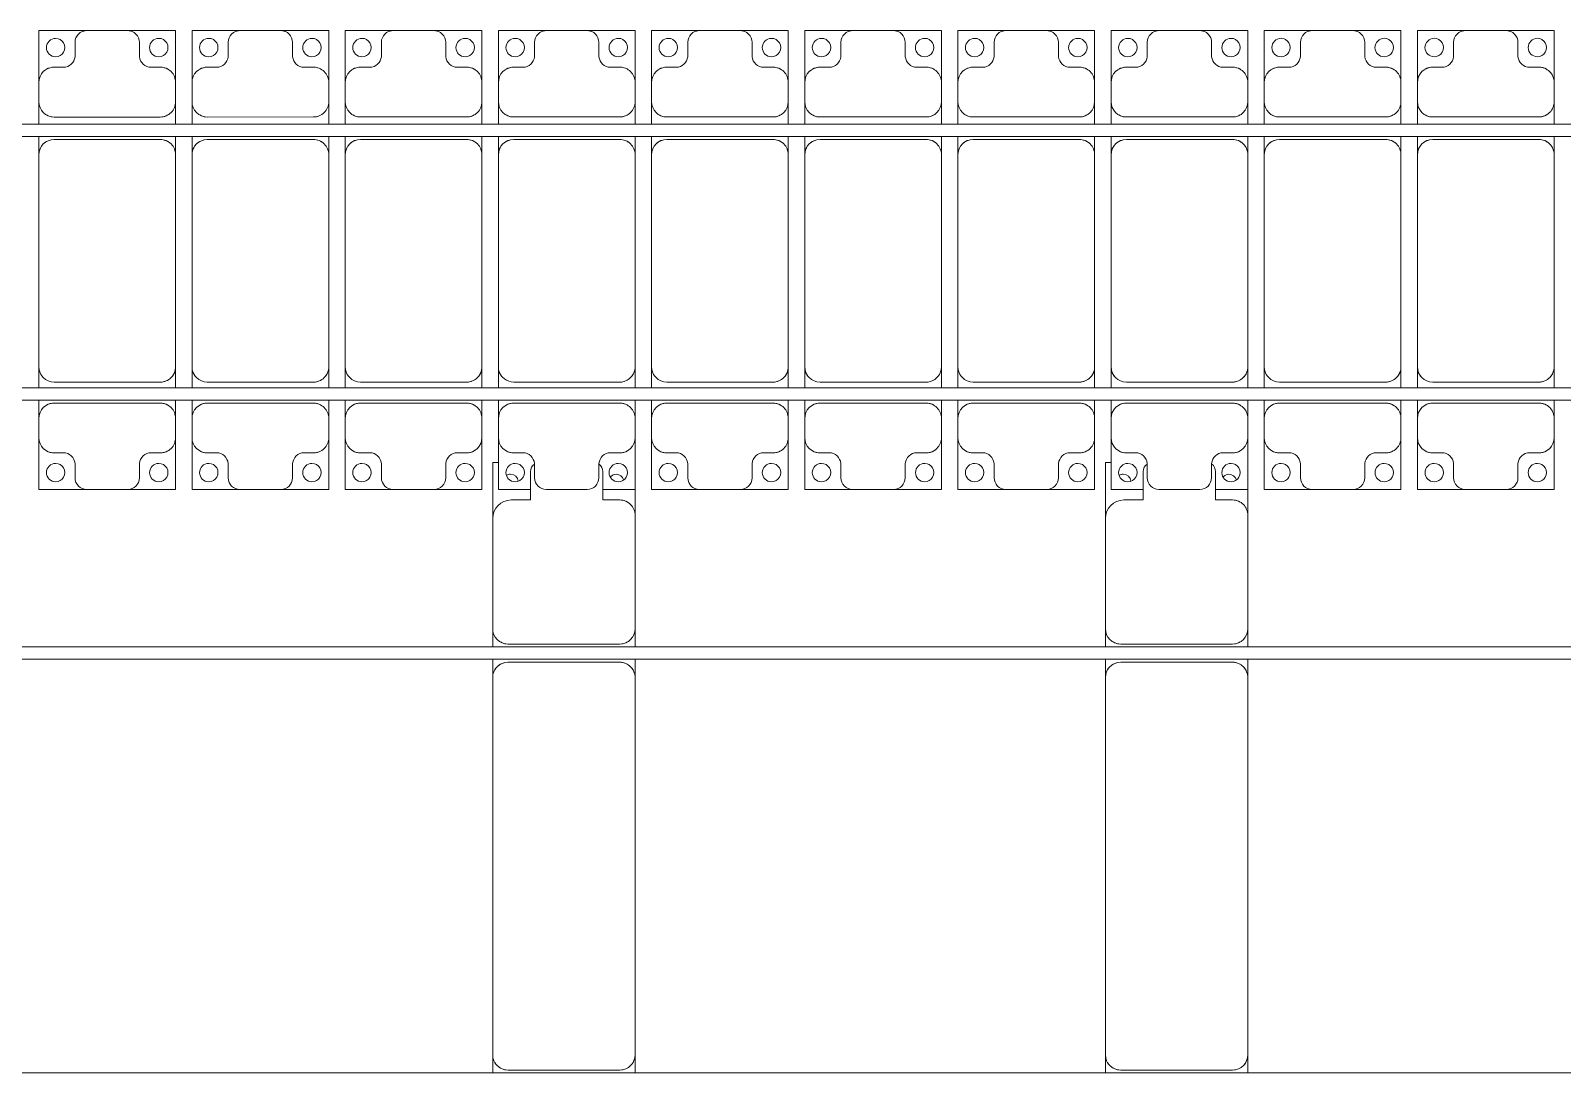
# Model space of a CAD drawing. Header units: millimetres. Extents: x -201615 to 10595, y 61217 to 115919.
# Drawn here: x -103625 to -98625, y 105351 to 108753 of the extents above; entities that cross this region are included whole.
import ezdxf

# ---------------------------------------------------------------- set-up
doc = ezdxf.new("R2010")
doc.units = ezdxf.units.MM
doc.layers.add('A-GENM', color=13, linetype='Continuous', lineweight=9)
doc.layers.add('S-BEAM', color=12, linetype='Continuous', lineweight=9)

# ---------------------------------------------------------------- blocks, each defined once
blk = doc.blocks.new('Dai phaodi lai - DẢI PHAO ĐI LẠI-38152-BỐ TRÍ KHUNG KẾT CẤU BÈ PIN 03')
at = {"layer": 'A-GENM', "color": 7}
for p, q in [((90276.8, 748.4), (90433.1, 748.4)), ((90276.8, 579.3), (90276.8, 748.4)), ((90395.1, 710.4), (90395.1, 670.7)), ((90566.9, 748.4), (90433.1, 748.4)), ((90566.9, 748.4), (90723.2, 748.4)), ((90604.9, 670.7), (90604.9, 710.4)), ((90723.2, 748.4), (90723.2, 579.3)), ((90776.8, 748.4), (90933.1, 748.4)), ((90776.8, 579.3), (90776.8, 748.4)), ((90895.1, 710.4), (90895.1, 670.7)), ((91066.9, 748.4), (90933.1, 748.4)), ((91066.9, 748.4), (91223.2, 748.4)), ((91104.9, 670.7), (91104.9, 710.4)), ((91223.2, 748.4), (91223.2, 579.3)), ((91276.8, 748.4), (91433.1, 748.4)), ((91276.8, 579.3), (91276.8, 748.4)), ((91395.1, 710.4), (91395.1, 670.7)), ((91566.9, 748.4), (91433.1, 748.4)), ((91566.9, 748.4), (91723.2, 748.4)), ((91604.9, 670.7), (91604.9, 710.4)), ((91723.2, 748.4), (91723.2, 579.3)), ((91776.8, 748.4), (91933.1, 748.4)), ((91776.8, 579.3), (91776.8, 748.4)), ((91895.1, 710.4), (91895.1, 670.7)), ((92066.9, 748.4), (91933.1, 748.4)), ((92066.9, 748.4), (92223.2, 748.4)), ((92104.9, 670.7), (92104.9, 710.4)), ((92223.2, 748.4), (92223.2, 579.3)), ((92276.8, 748.4), (92433.1, 748.4)), ((92276.8, 579.3), (92276.8, 748.4)), ((92395.1, 710.4), (92395.1, 670.7)), ((92566.9, 748.4), (92433.1, 748.4)), ((92566.9, 748.4), (92723.2, 748.4)), ((92604.9, 670.7), (92604.9, 710.4)), ((92723.2, 748.4), (92723.2, 579.3)), ((92776.8, 748.4), (92933.1, 748.4)), ((92776.8, 579.3), (92776.8, 748.4)), ((92895.1, 710.4), (92895.1, 670.7)), ((93066.9, 748.4), (92933.1, 748.4)), ((93066.9, 748.4), (93223.2, 748.4)), ((93104.9, 670.7), (93104.9, 710.4)), ((93223.2, 748.4), (93223.2, 579.3)), ((93276.8, 748.4), (93433.1, 748.4)), ((93276.8, 579.3), (93276.8, 748.4)), ((93395.1, 710.4), (93395.1, 670.7)), ((93566.9, 748.4), (93433.1, 748.4)), ((93566.9, 748.4), (93723.2, 748.4)), ((93604.9, 670.7), (93604.9, 710.4)), ((93723.2, 748.4), (93723.2, 579.3)), ((93776.8, 748.4), (93933.1, 748.4)), ((93776.8, 579.3), (93776.8, 748.4)), ((93895.1, 710.4), (93895.1, 670.7)), ((94066.9, 748.4), (93933.1, 748.4)), ((94066.9, 748.4), (94223.2, 748.4)), ((94104.9, 670.7), (94104.9, 710.4)), ((94223.2, 748.4), (94223.2, 579.3)), ((94276.8, 748.4), (94433.1, 748.4)), ((94276.8, 579.3), (94276.8, 748.4)), ((94395.1, 710.4), (94395.1, 670.7)), ((94566.9, 748.4), (94433.1, 748.4)), ((94566.9, 748.4), (94723.2, 748.4)), ((94604.9, 670.7), (94604.9, 710.4)), ((94723.2, 748.4), (94723.2, 579.3)), ((94776.8, 748.4), (94933.1, 748.4)), ((94776.8, 579.3), (94776.8, 748.4)), ((94895.1, 710.4), (94895.1, 670.7)), ((95066.9, 748.4), (94933.1, 748.4)), ((95066.9, 748.4), (95223.2, 748.4)), ((95104.9, 670.7), (95104.9, 710.4)), ((95223.2, 748.4), (95223.2, 579.3)), ((90364.3, 629.3), (90326.8, 629.3)), ((90673.2, 629.3), (90635.7, 629.3)), ((90864.3, 629.3), (90826.8, 629.3)), ((91173.2, 629.3), (91135.7, 629.3)), ((91364.3, 629.3), (91326.8, 629.3)), ((91673.2, 629.3), (91635.7, 629.3)), ((91864.3, 629.3), (91826.8, 629.3)), ((92173.2, 629.3), (92135.7, 629.3)), ((92364.3, 629.3), (92326.8, 629.3)), ((92673.2, 629.3), (92635.7, 629.3)), ((92864.3, 629.3), (92826.8, 629.3)), ((93173.2, 629.3), (93135.7, 629.3)), ((93364.3, 629.3), (93326.8, 629.3)), ((93673.2, 629.3), (93635.7, 629.3)), ((93864.3, 629.3), (93826.8, 629.3)), ((94173.2, 629.3), (94135.7, 629.3)), ((94364.3, 629.3), (94326.8, 629.3)), ((94673.2, 629.3), (94635.7, 629.3)), ((94864.3, 629.3), (94826.8, 629.3)), ((95173.2, 629.3), (95135.7, 629.3)), ((90276.8, 579.3), (90276.8, 516.7)), ((90723.2, 516.7), (90723.2, 579.3)), ((90776.8, 579.3), (90776.8, 516.7)), ((91223.2, 516.7), (91223.2, 579.3)), ((91276.8, 579.3), (91276.8, 516.7)), ((91723.2, 516.7), (91723.2, 579.3)), ((91776.8, 579.3), (91776.8, 516.7)), ((92223.2, 516.7), (92223.2, 579.3)), ((92276.8, 579.3), (92276.8, 516.7)), ((92723.2, 516.7), (92723.2, 579.3)), ((92776.8, 579.3), (92776.8, 516.7)), ((93223.2, 516.7), (93223.2, 579.3)), ((93276.8, 579.3), (93276.8, 516.7)), ((93723.2, 516.7), (93723.2, 579.3)), ((93776.8, 579.3), (93776.8, 516.7)), ((94223.2, 516.7), (94223.2, 579.3)), ((94276.8, 579.3), (94276.8, 516.7)), ((94723.2, 516.7), (94723.2, 579.3)), ((94776.8, 579.3), (94776.8, 516.7)), ((95223.2, 516.7), (95223.2, 579.3)), ((90276.8, 443.3), (90276.8, 516.7)), ((90723.2, 516.7), (90723.2, 443.3)), ((90776.8, 443.3), (90776.8, 516.7)), ((91223.2, 516.7), (91223.2, 443.3)), ((91276.8, 443.3), (91276.8, 516.7)), ((91723.2, 516.7), (91723.2, 443.3)), ((91776.8, 443.3), (91776.8, 516.7)), ((92223.2, 516.7), (92223.2, 443.3)), ((92276.8, 443.3), (92276.8, 516.7)), ((92723.2, 516.7), (92723.2, 443.3)), ((92776.8, 443.3), (92776.8, 516.7)), ((93223.2, 516.7), (93223.2, 443.3)), ((93276.8, 443.3), (93276.8, 516.7)), ((93723.2, 516.7), (93723.2, 443.3)), ((93776.8, 443.3), (93776.8, 516.7)), ((94223.2, 516.7), (94223.2, 443.3)), ((94276.8, 443.3), (94276.8, 516.7)), ((94723.2, 516.7), (94723.2, 443.3)), ((94776.8, 443.3), (94776.8, 516.7)), ((95223.2, 516.7), (95223.2, 443.3)), ((90326.8, 466.7), (90673.2, 466.7)), ((90826.8, 466.7), (91173.2, 466.7)), ((91326.8, 466.7), (91673.2, 466.7)), ((91826.8, 466.7), (92173.2, 466.7)), ((92326.8, 466.7), (92673.2, 466.7)), ((92826.8, 466.7), (93173.2, 466.7)), ((93326.8, 466.7), (93673.2, 466.7)), ((93826.8, 466.7), (94173.2, 466.7)), ((94326.8, 466.7), (94673.2, 466.7)), ((94826.8, 466.7), (95173.2, 466.7)), ((90276.8, 343.3), (90276.8, 403.3)), ((90723.2, 403.3), (90723.2, 343.3)), ((90776.8, 343.3), (90776.8, 403.3)), ((91223.2, 403.3), (91223.2, 343.3)), ((91276.8, 343.3), (91276.8, 403.3)), ((91723.2, 403.3), (91723.2, 343.3)), ((91776.8, 343.3), (91776.8, 403.3)), ((92223.2, 403.3), (92223.2, 343.3)), ((92276.8, 343.3), (92276.8, 403.3)), ((92723.2, 403.3), (92723.2, 343.3)), ((92776.8, 343.3), (92776.8, 403.3)), ((93223.2, 403.3), (93223.2, 343.3)), ((93276.8, 343.3), (93276.8, 403.3)), ((93723.2, 403.3), (93723.2, 343.3)), ((93776.8, 343.3), (93776.8, 403.3)), ((94223.2, 403.3), (94223.2, 343.3)), ((94276.8, 343.3), (94276.8, 403.3)), ((94723.2, 403.3), (94723.2, 343.3)), ((94776.8, 343.3), (94776.8, 403.3)), ((95223.2, 403.3), (95223.2, 343.3)), ((90673.2, 393.3), (90326.8, 393.3)), ((91173.2, 393.3), (90826.8, 393.3)), ((91673.2, 393.3), (91326.8, 393.3)), ((92173.2, 393.3), (91826.8, 393.3)), ((92673.2, 393.3), (92326.8, 393.3)), ((93173.2, 393.3), (92826.8, 393.3)), ((93673.2, 393.3), (93326.8, 393.3)), ((94173.2, 393.3), (93826.8, 393.3)), ((94673.2, 393.3), (94326.8, 393.3)), ((95173.2, 393.3), (94826.8, 393.3)), ((90276.8, 343.3), (90276.8, -348.3)), ((90723.2, -348.3), (90723.2, 343.3)), ((90776.8, 343.3), (90776.8, -348.3)), ((91223.2, -348.3), (91223.2, 343.3)), ((91276.8, 343.3), (91276.8, -348.3)), ((91723.2, -348.3), (91723.2, 343.3)), ((91776.8, 343.3), (91776.8, -348.3)), ((92223.2, -348.3), (92223.2, 343.3)), ((92276.8, 343.3), (92276.8, -348.3)), ((92723.2, -348.3), (92723.2, 343.3)), ((92776.8, 343.3), (92776.8, -348.3)), ((93223.2, -348.3), (93223.2, 343.3)), ((93276.8, 343.3), (93276.8, -348.3)), ((93723.2, -348.3), (93723.2, 343.3)), ((93776.8, 343.3), (93776.8, -348.3)), ((94223.2, -348.3), (94223.2, 343.3)), ((94276.8, 343.3), (94276.8, -348.3)), ((94723.2, -348.3), (94723.2, 343.3)), ((94776.8, 343.3), (94776.8, -348.3)), ((95223.2, -348.3), (95223.2, 343.3)), ((90276.8, -416.7), (90276.8, -348.3)), ((90723.2, -348.3), (90723.2, -416.7)), ((90776.8, -416.7), (90776.8, -348.3)), ((91223.2, -348.3), (91223.2, -416.7)), ((91276.8, -416.7), (91276.8, -348.3)), ((91723.2, -348.3), (91723.2, -416.7)), ((91776.8, -416.7), (91776.8, -348.3)), ((92223.2, -348.3), (92223.2, -416.7)), ((92276.8, -416.7), (92276.8, -348.3)), ((92723.2, -348.3), (92723.2, -416.7)), ((92776.8, -416.7), (92776.8, -348.3)), ((93223.2, -348.3), (93223.2, -416.7)), ((93276.8, -416.7), (93276.8, -348.3)), ((93723.2, -348.3), (93723.2, -416.7)), ((93776.8, -416.7), (93776.8, -348.3)), ((94223.2, -348.3), (94223.2, -416.7)), ((94276.8, -416.7), (94276.8, -348.3)), ((94723.2, -348.3), (94723.2, -416.7)), ((94776.8, -416.7), (94776.8, -348.3)), ((95223.2, -348.3), (95223.2, -416.7)), ((90326.8, -398.3), (90673.2, -398.3)), ((90826.8, -398.3), (91173.2, -398.3)), ((91326.8, -398.3), (91673.2, -398.3)), ((91826.8, -398.3), (92173.2, -398.3)), ((92326.8, -398.3), (92673.2, -398.3)), ((92826.8, -398.3), (93173.2, -398.3)), ((93326.8, -398.3), (93673.2, -398.3)), ((93826.8, -398.3), (94173.2, -398.3)), ((94326.8, -398.3), (94673.2, -398.3)), ((94826.8, -398.3), (95173.2, -398.3)), ((90276.8, -516.7), (90276.8, -456.7)), ((90673.2, -466.7), (90326.8, -466.7)), ((90723.2, -456.7), (90723.2, -516.7)), ((90776.8, -516.7), (90776.8, -456.7)), ((91173.2, -466.7), (90826.8, -466.7)), ((91223.2, -456.7), (91223.2, -516.7)), ((91276.8, -516.7), (91276.8, -456.7)), ((91673.2, -466.7), (91326.8, -466.7)), ((91723.2, -456.7), (91723.2, -516.7)), ((91776.8, -516.7), (91776.8, -456.7)), ((92173.2, -466.7), (91826.8, -466.7)), ((92223.2, -456.7), (92223.2, -516.7)), ((92276.8, -516.7), (92276.8, -456.7)), ((92673.2, -466.7), (92326.8, -466.7)), ((92723.2, -456.7), (92723.2, -516.7)), ((92776.8, -516.7), (92776.8, -456.7)), ((93173.2, -466.7), (92826.8, -466.7)), ((93223.2, -456.7), (93223.2, -516.7)), ((93276.8, -516.7), (93276.8, -456.7)), ((93673.2, -466.7), (93326.8, -466.7)), ((93723.2, -456.7), (93723.2, -516.7)), ((93776.8, -516.7), (93776.8, -456.7)), ((94173.2, -466.7), (93826.8, -466.7)), ((94223.2, -456.7), (94223.2, -516.7)), ((94276.8, -516.7), (94276.8, -456.7)), ((94673.2, -466.7), (94326.8, -466.7)), ((94723.2, -456.7), (94723.2, -516.7)), ((94776.8, -516.7), (94776.8, -456.7)), ((95173.2, -466.7), (94826.8, -466.7)), ((95223.2, -456.7), (95223.2, -516.7)), ((90276.8, -516.7), (90276.8, -579.3)), ((90723.2, -579.3), (90723.2, -516.7)), ((90776.8, -516.7), (90776.8, -579.3)), ((91223.2, -579.3), (91223.2, -516.7)), ((91276.8, -516.7), (91276.8, -579.3)), ((91723.2, -579.3), (91723.2, -516.7)), ((91776.8, -516.7), (91776.8, -579.3)), ((92223.2, -579.3), (92223.2, -516.7)), ((92276.8, -516.7), (92276.8, -579.3)), ((92723.2, -579.3), (92723.2, -516.7)), ((92776.8, -516.7), (92776.8, -579.3)), ((93223.2, -579.3), (93223.2, -516.7)), ((93276.8, -516.7), (93276.8, -579.3)), ((93723.2, -579.3), (93723.2, -516.7)), ((93776.8, -516.7), (93776.8, -579.3)), ((94223.2, -579.3), (94223.2, -516.7)), ((94276.8, -516.7), (94276.8, -579.3)), ((94723.2, -579.3), (94723.2, -516.7)), ((94776.8, -516.7), (94776.8, -579.3)), ((95223.2, -579.3), (95223.2, -516.7)), ((90276.8, -748.4), (90276.8, -579.3)), ((90723.2, -579.3), (90723.2, -748.4)), ((90776.8, -748.4), (90776.8, -579.3)), ((91223.2, -579.3), (91223.2, -748.4)), ((91276.8, -748.4), (91276.8, -579.3)), ((91723.2, -579.3), (91723.2, -748.4)), ((91776.8, -748.4), (91776.8, -579.3)), ((92223.2, -579.3), (92223.2, -748.4)), ((92276.8, -748.4), (92276.8, -579.3)), ((92723.2, -579.3), (92723.2, -748.4)), ((92776.8, -748.4), (92776.8, -579.3)), ((93223.2, -579.3), (93223.2, -748.4)), ((93276.8, -748.4), (93276.8, -579.3)), ((93723.2, -579.3), (93723.2, -748.4)), ((93776.8, -748.4), (93776.8, -579.3)), ((94223.2, -579.3), (94223.2, -748.4)), ((94276.8, -748.4), (94276.8, -579.3)), ((94723.2, -579.3), (94723.2, -748.4)), ((94776.8, -748.4), (94776.8, -579.3)), ((95223.2, -579.3), (95223.2, -748.4)), ((90326.8, -629.3), (90364.3, -629.3)), ((90635.7, -629.3), (90673.2, -629.3)), ((90826.8, -629.3), (90864.3, -629.3)), ((91135.7, -629.3), (91173.2, -629.3)), ((91326.8, -629.3), (91364.3, -629.3)), ((91635.7, -629.3), (91673.2, -629.3)), ((91826.8, -629.3), (91864.3, -629.3)), ((92135.7, -629.3), (92173.2, -629.3)), ((92326.8, -629.3), (92364.3, -629.3)), ((92635.7, -629.3), (92673.2, -629.3)), ((92826.8, -629.3), (92864.3, -629.3)), ((93135.7, -629.3), (93173.2, -629.3)), ((93326.8, -629.3), (93364.3, -629.3)), ((93635.7, -629.3), (93673.2, -629.3)), ((93826.8, -629.3), (93864.3, -629.3)), ((94135.7, -629.3), (94173.2, -629.3)), ((94326.8, -629.3), (94364.3, -629.3)), ((94635.7, -629.3), (94673.2, -629.3)), ((94826.8, -629.3), (94864.3, -629.3)), ((95135.7, -629.3), (95173.2, -629.3)), ((90395.1, -670.7), (90395.1, -710.4)), ((90604.9, -710.4), (90604.9, -670.7)), ((90895.1, -670.7), (90895.1, -710.4)), ((91104.9, -710.4), (91104.9, -670.7)), ((91395.1, -670.7), (91395.1, -710.4)), ((91604.9, -710.4), (91604.9, -670.7)), ((91895.1, -670.7), (91895.1, -710.4)), ((92104.9, -710.4), (92104.9, -670.7)), ((92395.1, -670.7), (92395.1, -710.4)), ((92604.9, -710.4), (92604.9, -670.7)), ((92895.1, -670.7), (92895.1, -710.4)), ((93104.9, -710.4), (93104.9, -670.7)), ((93395.1, -670.7), (93395.1, -710.4)), ((93604.9, -710.4), (93604.9, -670.7)), ((93895.1, -670.7), (93895.1, -710.4)), ((94104.9, -710.4), (94104.9, -670.7)), ((94395.1, -670.7), (94395.1, -710.4)), ((94604.9, -710.4), (94604.9, -670.7)), ((94895.1, -670.7), (94895.1, -710.4)), ((95104.9, -710.4), (95104.9, -670.7)), ((90433.1, -748.4), (90276.8, -748.4)), ((90433.1, -748.4), (90566.9, -748.4)), ((90723.2, -748.4), (90566.9, -748.4)), ((90933.1, -748.4), (90776.8, -748.4)), ((90933.1, -748.4), (91066.9, -748.4)), ((91223.2, -748.4), (91066.9, -748.4)), ((91433.1, -748.4), (91276.8, -748.4)), ((91433.1, -748.4), (91566.9, -748.4)), ((91723.2, -748.4), (91566.9, -748.4)), ((91881.6, -748.4), (91776.8, -748.4)), ((91933.1, -748.4), (92066.9, -748.4)), ((92223.2, -748.4), (92118, -748.4)), ((92433.1, -748.4), (92276.8, -748.4)), ((92433.1, -748.4), (92566.9, -748.4)), ((92723.2, -748.4), (92566.9, -748.4)), ((92933.1, -748.4), (92776.8, -748.4)), ((92933.1, -748.4), (93066.9, -748.4)), ((93223.2, -748.4), (93066.9, -748.4)), ((93433.1, -748.4), (93276.8, -748.4)), ((93433.1, -748.4), (93566.9, -748.4)), ((93723.2, -748.4), (93566.9, -748.4)), ((93881.6, -748.4), (93776.8, -748.4)), ((93933.1, -748.4), (94066.9, -748.4)), ((94223.2, -748.4), (94118, -748.4)), ((94433.1, -748.4), (94276.8, -748.4)), ((94433.1, -748.4), (94566.9, -748.4)), ((94723.2, -748.4), (94566.9, -748.4)), ((94933.1, -748.4), (94776.8, -748.4)), ((94933.1, -748.4), (95066.9, -748.4)), ((95223.2, -748.4), (95066.9, -748.4))]:
    blk.add_line(p, q, dxfattribs=at)
for centre, radius, start, end in [((90331.6, 693.3), 30, 90, 270), ((90331.6, 693.3), 30, 270, 90), ((90433.1, 710.4), 38, 90, 180), ((90433.1, 710.4), 38, 90, 120), ((90566.9, 710.4), 38, 360, 90), ((90566.9, 710.4), 38, 60, 90), ((90668.4, 693.3), 30, 90, 270), ((90668.4, 693.3), 30, 270, 90), ((90831.6, 693.3), 30, 90, 270), ((90831.6, 693.3), 30, 270, 90), ((90933.1, 710.4), 38, 90, 180), ((90933.1, 710.4), 38, 90, 120), ((91066.9, 710.4), 38, 0, 90), ((91066.9, 710.4), 38, 60, 90), ((91168.4, 693.3), 30, 90, 270), ((91168.4, 693.3), 30, 270, 90), ((91331.6, 693.3), 30, 90, 270), ((91331.6, 693.3), 30, 270, 90), ((91433.1, 710.4), 38, 90, 180), ((91433.1, 710.4), 38, 90, 120), ((91566.9, 710.4), 38, 360, 90), ((91566.9, 710.4), 38, 60, 90), ((91668.4, 693.3), 30, 90, 270), ((91668.4, 693.3), 30, 270, 90), ((91831.6, 693.3), 30, 90, 270), ((91831.6, 693.3), 30, 270, 90), ((91933.1, 710.4), 38, 90, 180), ((91933.1, 710.4), 38, 90, 120), ((92066.9, 710.4), 38, 360, 90), ((92066.9, 710.4), 38, 60, 90), ((92168.4, 693.3), 30, 90, 270), ((92168.4, 693.3), 30, 270, 90), ((92331.6, 693.3), 30, 90, 270), ((92331.6, 693.3), 30, 270, 90), ((92433.1, 710.4), 38, 90, 180), ((92433.1, 710.4), 38, 90, 120), ((92566.9, 710.4), 38, 0, 90), ((92566.9, 710.4), 38, 60, 90), ((92668.4, 693.3), 30, 90, 270), ((92668.4, 693.3), 30, 270, 90), ((92831.6, 693.3), 30, 90, 270), ((92831.6, 693.3), 30, 270, 90), ((92933.1, 710.4), 38, 90, 180), ((92933.1, 710.4), 38, 90, 120), ((93066.9, 710.4), 38, 0, 90), ((93066.9, 710.4), 38, 60, 90), ((93168.4, 693.3), 30, 90, 270), ((93168.4, 693.3), 30, 270, 90), ((93331.6, 693.3), 30, 90, 270), ((93331.6, 693.3), 30, 270, 90), ((93433.1, 710.4), 38, 90, 180), ((93433.1, 710.4), 38, 90, 120), ((93566.9, 710.4), 38, 360, 90), ((93566.9, 710.4), 38, 60, 90), ((93668.4, 693.3), 30, 90, 270), ((93668.4, 693.3), 30, 270, 90), ((93831.6, 693.3), 30, 90, 270), ((93831.6, 693.3), 30, 270, 90), ((93933.1, 710.4), 38, 90, 180), ((93933.1, 710.4), 38, 90, 120), ((94066.9, 710.4), 38, 0, 90), ((94066.9, 710.4), 38, 60, 90), ((94168.4, 693.3), 30, 90, 270), ((94168.4, 693.3), 30, 270, 90), ((94331.6, 693.3), 30, 90, 270), ((94331.6, 693.3), 30, 270, 90), ((94433.1, 710.4), 38, 90, 180), ((94433.1, 710.4), 38, 90, 120), ((94566.9, 710.4), 38, 360, 90), ((94566.9, 710.4), 38, 60, 90), ((94668.4, 693.3), 30, 90, 270), ((94668.4, 693.3), 30, 270, 90), ((94831.6, 693.3), 30, 90, 270), ((94831.6, 693.3), 30, 270, 90), ((94933.1, 710.4), 38, 90, 180), ((94933.1, 710.4), 38, 90, 120), ((95066.9, 710.4), 38, 0, 90), ((95066.9, 710.4), 38, 60, 90), ((95168.4, 693.3), 30, 90, 270), ((95168.4, 693.3), 30, 270, 90), ((90355.2, 668.2), 40, 283.1885, 3.5081), ((90644.8, 668.2), 40, 176.4919, 256.8115), ((90855.2, 668.2), 40, 283.1885, 3.5081), ((91144.8, 668.2), 40, 176.4919, 256.8115), ((91355.2, 668.2), 40, 283.1885, 3.5081), ((91644.8, 668.2), 40, 176.4919, 256.8115), ((91855.2, 668.2), 40, 283.1885, 3.5081), ((92144.8, 668.2), 40, 176.4919, 256.8115), ((92355.2, 668.2), 40, 283.1885, 3.5081), ((92644.8, 668.2), 40, 176.4919, 256.8115), ((92855.2, 668.2), 40, 283.1885, 3.5081), ((93144.8, 668.2), 40, 176.4919, 256.8115), ((93355.2, 668.2), 40, 283.1885, 3.5081), ((93644.8, 668.2), 40, 176.4919, 256.8115), ((93855.2, 668.2), 40, 283.1885, 3.5081), ((94144.8, 668.2), 40, 176.4919, 256.8115), ((94355.2, 668.2), 40, 283.1885, 3.5081), ((94644.8, 668.2), 40, 176.4919, 256.8115), ((94855.2, 668.2), 40, 283.1885, 3.5081), ((95144.8, 668.2), 40, 176.4919, 256.8115), ((90326.8, 579.3), 50, 90, 180), ((90326.8, 579.3), 50, 90, 120), ((90673.2, 579.3), 50, 0, 90), ((90673.2, 579.3), 50, 60, 90), ((90826.8, 579.3), 50, 90, 180), ((90826.8, 579.3), 50, 90, 120), ((91173.2, 579.3), 50, 0, 90), ((91173.2, 579.3), 50, 60, 90), ((91326.8, 579.3), 50, 90, 180), ((91326.8, 579.3), 50, 90, 120), ((91673.2, 579.3), 50, 0, 90), ((91673.2, 579.3), 50, 60, 90), ((91826.8, 579.3), 50, 90, 180), ((91826.8, 579.3), 50, 90, 120), ((92173.2, 579.3), 50, 360, 90), ((92173.2, 579.3), 50, 60, 90), ((92326.8, 579.3), 50, 90, 180), ((92326.8, 579.3), 50, 90, 120), ((92673.2, 579.3), 50, 360, 90), ((92673.2, 579.3), 50, 60, 90), ((92826.8, 579.3), 50, 90, 180), ((92826.8, 579.3), 50, 90, 120), ((93173.2, 579.3), 50, 0, 90), ((93173.2, 579.3), 50, 60, 90), ((93326.8, 579.3), 50, 90, 180), ((93326.8, 579.3), 50, 90, 120), ((93673.2, 579.3), 50, 0, 90), ((93673.2, 579.3), 50, 60, 90), ((93826.8, 579.3), 50, 90, 180), ((93826.8, 579.3), 50, 90, 120), ((94173.2, 579.3), 50, 0, 90), ((94173.2, 579.3), 50, 60, 90), ((94326.8, 579.3), 50, 90, 180), ((94326.8, 579.3), 50, 90, 120), ((94673.2, 579.3), 50, 360, 90), ((94673.2, 579.3), 50, 60, 88.9817), ((94826.8, 579.3), 50, 90, 180), ((94826.8, 579.3), 50, 90, 120), ((95173.2, 579.3), 50, 0, 90), ((95173.2, 579.3), 50, 60, 90), ((90326.8, 516.7), 50, 180, 270), ((90673.2, 516.7), 50, 270, 0), ((90826.8, 516.7), 50, 180, 270), ((91173.2, 516.7), 50, 270, 0), ((91326.8, 516.7), 50, 180, 270), ((91673.2, 516.7), 50, 270, 0), ((91826.8, 516.7), 50, 180, 270), ((92173.2, 516.7), 50, 270, 0), ((92326.8, 516.7), 50, 180, 270), ((92673.2, 516.7), 50, 270, 360), ((92826.8, 516.7), 50, 180, 270), ((93173.2, 516.7), 50, 270, 360), ((93326.8, 516.7), 50, 180, 270), ((93673.2, 516.7), 50, 270, 360), ((93826.8, 516.7), 50, 180, 270), ((94173.2, 516.7), 50, 270, 360), ((94326.8, 516.7), 50, 180, 270), ((94673.2, 516.7), 50, 270, 0), ((94826.8, 516.7), 50, 180, 270), ((95173.2, 516.7), 50, 270, 0), ((90326.8, 516.7), 50, 240, 270), ((90673.2, 516.7), 50, 270, 300), ((90826.8, 516.7), 50, 240, 270), ((91173.2, 516.7), 50, 270, 300), ((91326.8, 516.7), 50, 240, 270), ((91673.2, 516.7), 50, 270, 300), ((91826.8, 516.7), 50, 240, 270), ((92173.2, 516.7), 50, 270, 300), ((92326.8, 516.7), 50, 240, 270), ((92673.2, 516.7), 50, 270, 300), ((92826.8, 516.7), 50, 240, 270), ((93173.2, 516.7), 50, 270, 300), ((93326.8, 516.7), 50, 240, 270), ((93673.2, 516.7), 50, 270, 300), ((93826.8, 516.7), 50, 240, 270), ((94173.2, 516.7), 50, 270, 300), ((94326.8, 516.7), 50, 240, 270), ((94673.2, 516.7), 50, 271.0158, 300), ((94826.8, 516.7), 50, 240, 270), ((95173.2, 516.7), 50, 270, 300), ((90326.8, 343.3), 50, 90, 180), ((90326.8, 343.3), 50, 150, 180), ((90326.8, 343.3), 50, 105, 135), ((90673.2, 343.3), 50, 360, 90), ((90673.2, 343.3), 50, 45, 75), ((90826.8, 343.3), 50, 90, 180), ((90826.8, 343.3), 50, 150, 180), ((90826.8, 343.3), 50, 105, 135), ((91173.2, 343.3), 50, 360, 90), ((91173.2, 343.3), 50, 45, 75), ((91326.8, 343.3), 50, 90, 180), ((91326.8, 343.3), 50, 150, 180), ((91326.8, 343.3), 50, 105, 135), ((91673.2, 343.3), 50, 360, 90), ((91673.2, 343.3), 50, 45, 75), ((91826.8, 343.3), 50, 90, 180), ((91826.8, 343.3), 50, 150, 180), ((91826.8, 343.3), 50, 105, 135), ((92173.2, 343.3), 50, 0, 90), ((92173.2, 343.3), 50, 45, 75), ((92326.8, 343.3), 50, 90, 180), ((92326.8, 343.3), 50, 150, 180), ((92326.8, 343.3), 50, 105, 135), ((92673.2, 343.3), 50, 360, 90), ((92673.2, 343.3), 50, 45, 75), ((92826.8, 343.3), 50, 90, 180), ((92826.8, 343.3), 50, 150, 180), ((92826.8, 343.3), 50, 106.4791, 135), ((93173.2, 343.3), 50, 0, 90), ((93173.2, 343.3), 50, 45, 75), ((93326.8, 343.3), 50, 90, 180), ((93326.8, 343.3), 50, 150, 180), ((93326.8, 343.3), 50, 105, 135), ((93673.2, 343.3), 50, 360, 90), ((93673.2, 343.3), 50, 45, 75), ((93826.8, 343.3), 50, 90, 180), ((93826.8, 343.3), 50, 150, 180), ((93826.8, 343.3), 50, 105, 135), ((94173.2, 343.3), 50, 360, 90), ((94173.2, 343.3), 50, 45, 75), ((94326.8, 343.3), 50, 90, 180), ((94326.8, 343.3), 50, 150, 180), ((94326.8, 343.3), 50, 105, 135), ((94673.2, 343.3), 50, 360, 90), ((94673.2, 343.3), 50, 45, 75), ((94826.8, 343.3), 50, 90, 180), ((94826.8, 343.3), 50, 150, 180), ((94826.8, 343.3), 50, 105, 135), ((95173.2, 343.3), 50, 360, 90), ((95173.2, 343.3), 50, 45, 75), ((90326.8, -348.3), 50, 180, 270), ((90673.2, -348.3), 50, 270, 0), ((90826.8, -348.3), 50, 180, 270), ((91173.2, -348.3), 50, 270, 0), ((91326.8, -348.3), 50, 180, 270), ((91673.2, -348.3), 50, 270, 0), ((91826.8, -348.3), 50, 180, 195), ((92173.2, -348.3), 50, 270, 0), ((92326.8, -348.3), 50, 180, 270), ((92673.2, -348.3), 50, 270, 0), ((92826.8, -348.3), 50, 180, 270), ((93173.2, -348.3), 50, 270, 360), ((93326.8, -348.3), 50, 180, 270), ((93673.2, -348.3), 50, 270, 0), ((93826.8, -348.3), 50, 180, 270), ((94173.2, -348.3), 50, 270, 0), ((94326.8, -348.3), 50, 180, 270), ((94673.2, -348.3), 50, 270, 0), ((94826.8, -348.3), 50, 180, 270), ((95173.2, -348.3), 50, 270, 0), ((90326.8, -348.3), 50, 195, 225), ((90673.2, -348.3), 50, 270, 300), ((90673.2, -348.3), 50, 315, 345), ((90826.8, -348.3), 50, 195, 225), ((91173.2, -348.3), 50, 270, 300), ((91173.2, -348.3), 50, 315, 345), ((91326.8, -348.3), 50, 195, 225), ((91673.2, -348.3), 50, 270, 300), ((91673.2, -348.3), 50, 315, 345), ((91826.8, -348.3), 50, 195.0006, 270), ((91826.8, -348.3), 50, 195.0006, 225), ((92173.2, -348.3), 50, 270, 300), ((92173.2, -348.3), 50, 315, 345), ((92326.8, -348.3), 50, 195, 225), ((92673.2, -348.3), 50, 270, 300), ((92673.2, -348.3), 50, 315, 345), ((92826.8, -348.3), 50, 195, 225), ((93173.2, -348.3), 50, 270, 300), ((93173.2, -348.3), 50, 315, 345), ((93326.8, -348.3), 50, 195, 225), ((93673.2, -348.3), 50, 270, 300), ((93673.2, -348.3), 50, 315, 345), ((93826.8, -348.3), 50, 195, 225), ((94173.2, -348.3), 50, 270, 300), ((94173.2, -348.3), 50, 315, 345), ((94326.8, -348.3), 50, 195, 225), ((94673.2, -348.3), 50, 271.0025, 300), ((94673.2, -348.3), 50, 315, 345), ((94826.8, -348.3), 50, 195, 225), ((95173.2, -348.3), 50, 270, 300), ((95173.2, -348.3), 50, 315, 345), ((90326.8, -516.7), 50, 90, 180), ((90326.8, -516.7), 50, 90, 120), ((90673.2, -516.7), 50, 0, 90), ((90673.2, -516.7), 50, 60, 90), ((90826.8, -516.7), 50, 90, 180), ((90826.8, -516.7), 50, 90, 120), ((91173.2, -516.7), 50, 0, 90), ((91173.2, -516.7), 50, 60, 90), ((91326.8, -516.7), 50, 90, 180), ((91326.8, -516.7), 50, 90, 120), ((91673.2, -516.7), 50, 0, 90), ((91673.2, -516.7), 50, 60, 90), ((91826.8, -516.7), 50, 90, 180), ((91826.8, -516.7), 50, 90, 120), ((92173.2, -516.7), 50, 0, 90), ((92173.2, -516.7), 50, 60, 90), ((92326.8, -516.7), 50, 90, 180), ((92326.8, -516.7), 50, 90, 120), ((92673.2, -516.7), 50, 0, 90), ((92673.2, -516.7), 50, 60, 90), ((92826.8, -516.7), 50, 90, 180), ((92826.8, -516.7), 50, 90, 120), ((93173.2, -516.7), 50, 0, 90), ((93173.2, -516.7), 50, 60, 90), ((93326.8, -516.7), 50, 90, 180), ((93326.8, -516.7), 50, 90, 120), ((93673.2, -516.7), 50, 0, 90), ((93673.2, -516.7), 50, 60, 90), ((93826.8, -516.7), 50, 90, 180), ((93826.8, -516.7), 50, 90, 120), ((94173.2, -516.7), 50, 0, 90), ((94173.2, -516.7), 50, 60, 90), ((94326.8, -516.7), 50, 90, 180), ((94326.8, -516.7), 50, 90, 120), ((94673.2, -516.7), 50, 360, 90), ((94673.2, -516.7), 50, 60, 88.9985), ((94826.8, -516.7), 50, 90, 180), ((94826.8, -516.7), 50, 90, 120), ((95173.2, -516.7), 50, 360, 90), ((95173.2, -516.7), 50, 60, 90), ((90326.8, -579.3), 50, 180, 270), ((90673.2, -579.3), 50, 270, 0), ((90826.8, -579.3), 50, 180, 270), ((91173.2, -579.3), 50, 270, 0), ((91326.8, -579.3), 50, 180, 270), ((91673.2, -579.3), 50, 270, 360), ((91826.8, -579.3), 50, 180, 270), ((92173.2, -579.3), 50, 270, 360), ((92326.8, -579.3), 50, 180, 270), ((92673.2, -579.3), 50, 270, 0), ((92826.8, -579.3), 50, 180, 270), ((93173.2, -579.3), 50, 270, 0), ((93326.8, -579.3), 50, 180, 270), ((93673.2, -579.3), 50, 270, 0), ((93826.8, -579.3), 50, 180, 270), ((94173.2, -579.3), 50, 270, 360), ((94326.8, -579.3), 50, 180, 270), ((94673.2, -579.3), 50, 270, 0), ((94826.8, -579.3), 50, 180, 270), ((95173.2, -579.3), 50, 270, 360), ((90326.8, -579.3), 50, 240, 270), ((90355.2, -668.2), 40, 356.4919, 76.8115), ((90644.8, -668.2), 40, 103.1885, 183.5081), ((90673.2, -579.3), 50, 270, 300), ((90826.8, -579.3), 50, 240, 270), ((90855.2, -668.2), 40, 356.4919, 76.8115), ((91144.8, -668.2), 40, 103.1885, 183.5081), ((91173.2, -579.3), 50, 270, 300), ((91326.8, -579.3), 50, 240, 270), ((91355.2, -668.2), 40, 356.4919, 76.8115), ((91644.8, -668.2), 40, 103.1885, 183.5081), ((91673.2, -579.3), 50, 270, 300), ((91826.8, -579.3), 50, 240, 270), ((91855.2, -668.2), 40, 356.4919, 76.8115), ((92144.8, -668.2), 40, 103.1885, 183.5081), ((92173.2, -579.3), 50, 270, 300), ((92326.8, -579.3), 50, 240, 270), ((92355.2, -668.2), 40, 356.4919, 76.8115), ((92644.8, -668.2), 40, 103.1885, 183.5081), ((92673.2, -579.3), 50, 270, 300), ((92826.8, -579.3), 50, 240, 270), ((92855.2, -668.2), 40, 356.4919, 76.8115), ((93144.8, -668.2), 40, 103.1885, 183.5081), ((93173.2, -579.3), 50, 270, 300), ((93326.8, -579.3), 50, 240, 270), ((93355.2, -668.2), 40, 356.4919, 76.8115), ((93644.8, -668.2), 40, 103.1885, 183.5081), ((93673.2, -579.3), 50, 270, 300), ((93826.8, -579.3), 50, 240, 270), ((93855.2, -668.2), 40, 356.4919, 76.8115), ((94144.8, -668.2), 40, 103.1885, 183.5081), ((94173.2, -579.3), 50, 270, 300), ((94326.8, -579.3), 50, 240, 270), ((94355.2, -668.2), 40, 356.4919, 76.8115), ((94644.8, -668.2), 40, 103.1885, 183.5081), ((94673.2, -579.3), 50, 270.999, 300), ((94826.8, -579.3), 50, 240, 270), ((94855.2, -668.2), 40, 356.4919, 76.8115), ((95144.8, -668.2), 40, 103.1885, 183.5081), ((95173.2, -579.3), 50, 270, 300), ((90331.6, -693.3), 30, 90, 270), ((90331.6, -693.3), 30, 270, 90), ((90668.4, -693.3), 30, 90, 270), ((90668.4, -693.3), 30, 270, 90), ((90831.6, -693.3), 30, 90, 270), ((90831.6, -693.3), 30, 270, 90), ((91168.4, -693.3), 30, 90, 270), ((91168.4, -693.3), 30, 270, 90), ((91331.6, -693.3), 30, 90, 270), ((91331.6, -693.3), 30, 270, 90), ((91668.4, -693.3), 30, 90, 270), ((91668.4, -693.3), 30, 270, 90), ((91831.6, -693.3), 30, 90, 270), ((91831.6, -693.3), 30, 270, 90), ((92168.4, -693.3), 30, 90, 270), ((92168.4, -693.3), 30, 270, 90), ((92331.6, -693.3), 30, 90, 270), ((92331.6, -693.3), 30, 270, 90), ((92668.4, -693.3), 30, 90, 270), ((92668.4, -693.3), 30, 270, 90), ((92831.6, -693.3), 30, 90, 270), ((92831.6, -693.3), 30, 270, 90), ((93168.4, -693.3), 30, 90, 270), ((93168.4, -693.3), 30, 270, 90), ((93331.6, -693.3), 30, 90, 270), ((93331.6, -693.3), 30, 270, 90), ((93668.4, -693.3), 30, 90, 270), ((93668.4, -693.3), 30, 270, 90), ((93831.6, -693.3), 30, 90, 270), ((93831.6, -693.3), 30, 270, 90), ((94168.4, -693.3), 30, 90, 270), ((94168.4, -693.3), 30, 270, 90), ((94331.6, -693.3), 30, 90, 270), ((94331.6, -693.3), 30, 270, 90), ((94668.4, -693.3), 30, 90, 270), ((94668.4, -693.3), 30, 270, 90), ((94831.6, -693.3), 30, 90, 270), ((94831.6, -693.3), 30, 270, 90), ((95168.4, -693.3), 30, 90, 270), ((95168.4, -693.3), 30, 270, 90), ((90433.1, -710.4), 38, 180, 270), ((90433.1, -710.4), 38, 240, 270), ((90566.9, -710.4), 38, 270, 360), ((90566.9, -710.4), 38, 270, 300), ((90933.1, -710.4), 38, 180, 270), ((90933.1, -710.4), 38, 240, 270), ((91066.9, -710.4), 38, 270, 360), ((91066.9, -710.4), 38, 270, 300), ((91433.1, -710.4), 38, 180, 270), ((91433.1, -710.4), 38, 240, 270), ((91566.9, -710.4), 38, 270, 0), ((91566.9, -710.4), 38, 270, 300), ((91933.1, -710.4), 38, 180, 270), ((92066.9, -710.4), 38, 270, 0), ((92433.1, -710.4), 38, 180, 270), ((92433.1, -710.4), 38, 240, 270), ((92566.9, -710.4), 38, 270, 360), ((92566.9, -710.4), 38, 270, 300), ((92933.1, -710.4), 38, 180, 270), ((92933.1, -710.4), 38, 240, 270), ((93066.9, -710.4), 38, 270, 360), ((93066.9, -710.4), 38, 270, 300), ((93433.1, -710.4), 38, 180, 270), ((93433.1, -710.4), 38, 240, 270), ((93566.9, -710.4), 38, 270, 360), ((93566.9, -710.4), 38, 270, 300), ((93933.1, -710.4), 38, 180, 270), ((94066.9, -710.4), 38, 270, 360), ((94433.1, -710.4), 38, 180, 270), ((94433.1, -710.4), 38, 240, 270), ((94566.9, -710.4), 38, 270, 360), ((94566.9, -710.4), 38, 270, 300), ((94933.1, -710.4), 38, 180, 270), ((94933.1, -710.4), 38, 240, 270), ((95066.9, -710.4), 38, 270, 360), ((95066.9, -710.4), 38, 270, 300)]:
    blk.add_arc(centre, radius, start, end, dxfattribs=at)
blk = doc.blocks.new('Dai phao do pin - DẢI PHAO ĐỠ PIN-V22-BỐ TRÍ KHUNG KẾT CẤU BÈ PIN 03')
at = {"layer": 'A-GENM', "color": 7}
for p, q in [((31950.3, 241.6), (32009.7, 241.6)), ((33240.3, 241.6), (32009.7, 241.6)), ((33240.3, 241.6), (33300.3, 241.6)), ((33340.3, 241.6), (33399.7, 241.6)), ((33759.7, 241.6), (33399.7, 241.6)), ((33759.7, 241.6), (33942.2, 241.6)), ((33942.2, 241.6), (33942.2, 223.1)), ((31959.7, 191.6), (31959.7, -173.4)), ((33290.3, -173.4), (33290.3, 191.6)), ((33349.7, 191.6), (33349.7, -173.4)), ((33819.7, 118.2), (33819.7, 181.6)), ((33912.2, 118.2), (33819.7, 118.2)), ((33819.7, -173.4), (33819.7, -118.2)), ((33819.7, -118.2), (33912.2, -118.2)), ((32009.7, -223.4), (31950.3, -223.4)), ((32009.7, -223.4), (33240.3, -223.4)), ((33300.3, -223.4), (33240.3, -223.4)), ((33399.7, -223.4), (33340.3, -223.4)), ((33399.7, -223.4), (33769.7, -223.4)), ((33854, -223.4), (33769.7, -223.4))]:
    blk.add_line(p, q, dxfattribs=at)
for centre, radius, start, end in [((32009.7, 191.6), 50, 90, 180), ((32009.7, 191.6), 50, 120, 180), ((33240.3, 191.6), 50, 360, 90), ((33240.3, 191.6), 50, 15, 75), ((33399.7, 191.6), 50, 90, 180), ((33399.7, 191.6), 50, 150, 180), ((33759.7, 181.6), 60, 360, 90), ((33878.6, 183.2), 25, 275.3835, 0), ((33878.6, 183.2), 25, 360, 30), ((33912.2, 88.2), 30, 34.3261, 90), ((33878.6, -161.8), 25, 0, 45), ((33912.2, -88.2), 30, 270, 324.8292), ((32009.7, -173.4), 50, 180, 270), ((32009.7, -173.4), 50, 180, 210), ((33240.3, -173.4), 50, 270, 360), ((33240.3, -173.4), 50, 330, 360), ((33399.7, -173.4), 50, 180, 270), ((33399.7, -173.4), 50, 180, 210), ((33769.7, -173.4), 50, 270, 0), ((33769.7, -173.4), 50, 330, 0), ((33878.6, -161.8), 25, 285, 0), ((32009.7, -173.4), 50, 225, 255), ((33240.3, -173.4), 50, 285, 315)]:
    blk.add_arc(centre, radius, start, end, dxfattribs=at)
blk = doc.blocks.new('Dai phao do pin - DẢI PHAO ĐỠ PIN-V23-BỐ TRÍ KHUNG KẾT CẤU BÈ PIN 03')
at = {"layer": 'A-GENM', "color": 7}
for p, q in [((31950.3, 241.6), (32009.7, 241.6)), ((33240.3, 241.6), (32009.7, 241.6)), ((33240.3, 241.6), (33300.3, 241.6)), ((33340.3, 241.6), (33399.7, 241.6)), ((33759.7, 241.6), (33399.7, 241.6)), ((33759.7, 241.6), (33942.2, 241.6)), ((33942.2, 241.6), (33942.2, 223.1)), ((31959.7, 191.6), (31959.7, -173.4)), ((33290.3, -173.4), (33290.3, 191.6)), ((33349.7, 191.6), (33349.7, -173.4)), ((33819.7, 118.2), (33819.7, 181.6)), ((33912.2, 118.2), (33819.7, 118.2)), ((33819.7, -173.4), (33819.7, -118.2)), ((33819.7, -118.2), (33912.2, -118.2)), ((32009.7, -223.4), (31950.3, -223.4)), ((32009.7, -223.4), (33240.3, -223.4)), ((33300.3, -223.4), (33240.3, -223.4)), ((33399.7, -223.4), (33340.3, -223.4)), ((33399.7, -223.4), (33769.7, -223.4)), ((33854, -223.4), (33769.7, -223.4))]:
    blk.add_line(p, q, dxfattribs=at)
for centre, radius, start, end in [((32009.7, 191.6), 50, 90, 180), ((32009.7, 191.6), 50, 120, 180), ((33240.3, 191.6), 50, 360, 90), ((33240.3, 191.6), 50, 15, 75), ((33399.7, 191.6), 50, 90, 180), ((33399.7, 191.6), 50, 150, 180), ((33759.7, 181.6), 60, 360, 90), ((33878.6, 183.2), 25, 275.3835, 0), ((33878.6, 183.2), 25, 360, 30), ((33912.2, 88.2), 30, 34.3261, 90), ((33878.6, -161.8), 25, 0, 45), ((33912.2, -88.2), 30, 270, 324.8292), ((32009.7, -173.4), 50, 180, 270), ((32009.7, -173.4), 50, 180, 210), ((33240.3, -173.4), 50, 270, 360), ((33240.3, -173.4), 50, 330, 360), ((33399.7, -173.4), 50, 180, 270), ((33399.7, -173.4), 50, 180, 210), ((33769.7, -173.4), 50, 270, 0), ((33769.7, -173.4), 50, 330, 0), ((33878.6, -161.8), 25, 285, 0), ((32009.7, -173.4), 50, 225, 255), ((33240.3, -173.4), 50, 285, 315)]:
    blk.add_arc(centre, radius, start, end, dxfattribs=at)
blk = doc.blocks.new('Dầm C52 - Dầm C52-37700-BỐ TRÍ KHUNG KẾT CẤU BÈ PIN 03')
at = {"layer": 'S-BEAM', "color": 1, "lineweight": 18}
for p, q in [((-50562.7, 20), (50562.7, 20)), ((50562.7, -20), (-50562.7, -20))]:
    blk.add_line(p, q, dxfattribs=at)
blk = doc.blocks.new('HOBANMONG_BEPIN 3_rvt-1-BỐ TRÍ KHUNG KẾT CẤU BÈ PIN 03')
at = {"layer": 'A-GENM', "lineweight": 9}
for name, p, rotation in [('Dai phaodi lai - DẢI PHAO ĐI LẠI-38152-BỐ TRÍ KHUNG KẾT CẤU BÈ PIN 03', (-193874.7, 108003.4), 0.0007586094741477002), ('Dai phao do pin - DẢI PHAO ĐỠ PIN-V22-BỐ TRÍ KHUNG KẾT CẤU BÈ PIN 03', (-101874.4, 73402.2), 90.00075860989254), ('Dai phao do pin - DẢI PHAO ĐỠ PIN-V23-BỐ TRÍ KHUNG KẾT CẤU BÈ PIN 03', (-99874.4, 73402.2), 90.00075860989254)]:
    blk.add_blockref(name, p, dxfattribs=dict(at, rotation=rotation))
at = {"layer": 'S-BEAM', "lineweight": 9, "rotation": 180.0007586094741}
for p in [(-143909.2, 108427.4), (-143909.2, 107567.4), (-143909.2, 106722), (-143909.2, 105332)]:
    blk.add_blockref('Dầm C52 - Dầm C52-37700-BỐ TRÍ KHUNG KẾT CẤU BÈ PIN 03', p, dxfattribs=at)

msp = doc.modelspace()

# ---------------------------------------------------------------- block references
at = {"lineweight": 5}
msp.add_blockref('HOBANMONG_BEPIN 3_rvt-1-BỐ TRÍ KHUNG KẾT CẤU BÈ PIN 03', (0, 0), dxfattribs=at)

doc.saveas('drawing.dxf')
